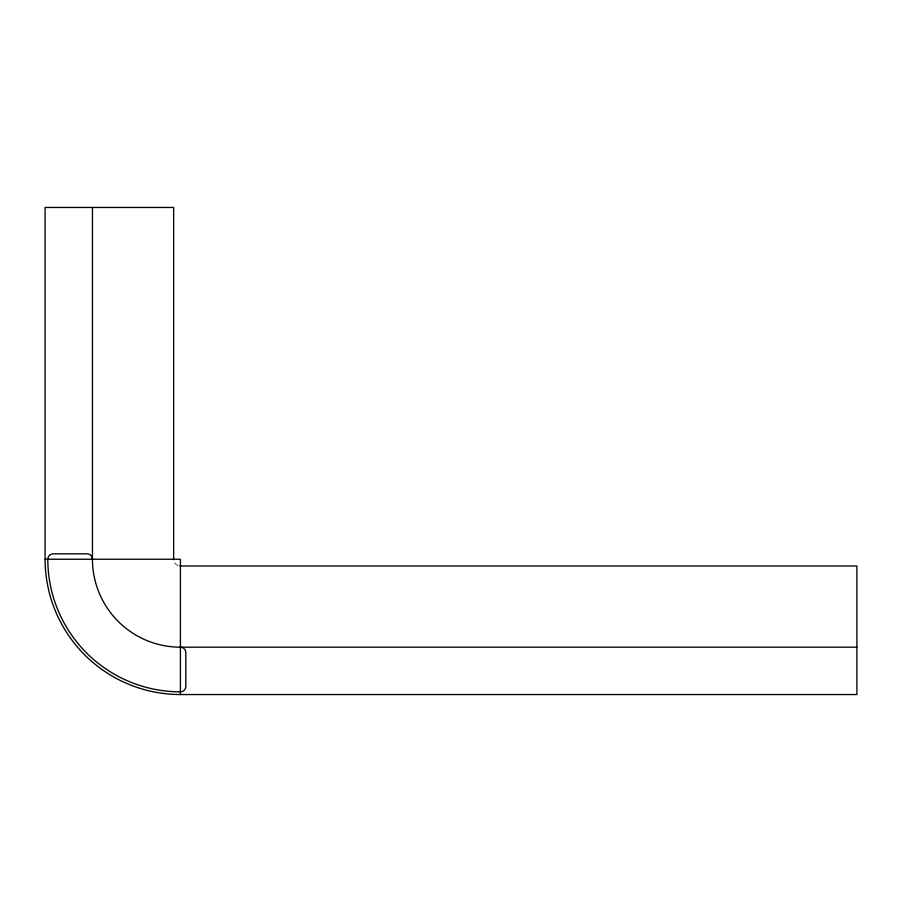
<?xml version="1.0" encoding="UTF-8"?>
<svg xmlns="http://www.w3.org/2000/svg" width="902" height="902" viewBox="0 0 902 902"><rect width="100%" height="100%" fill="white"/><g stroke="black" fill="none" stroke-linecap="round" stroke-linejoin="round"><path stroke-width="0.68" stroke-dasharray="4.51 3.38" d="M178.111 565.61A6.765 6.765 0 0 1 174.03 561.529"/><path stroke-width="1.35" d="M173.646 559.668A6.765 6.765 0 0 1 173.635 559.24L173.635 207.46L45.1 207.46L45.1 559.24L180.4 559.24L180.4 694.54L856.9 694.54L856.9 566.005L180.4 566.005A6.765 6.765 0 0 1 179.972 565.994M180.4 647.185A5.412 5.412 0 0 1 185.812 652.597L185.812 686.422A5.412 5.412 0 0 1 180.4 691.834A132.594 132.594 0 0 1 47.806 559.24A5.412 5.412 0 0 1 53.218 553.828L87.043 553.828A5.412 5.412 0 0 1 92.455 559.24A87.945 87.945 0 0 0 180.4 647.185L856.9 647.185M92.455 207.46L92.455 559.24M180.4 694.54A135.3 135.3 0 0 1 45.1 559.24"/></g></svg>
